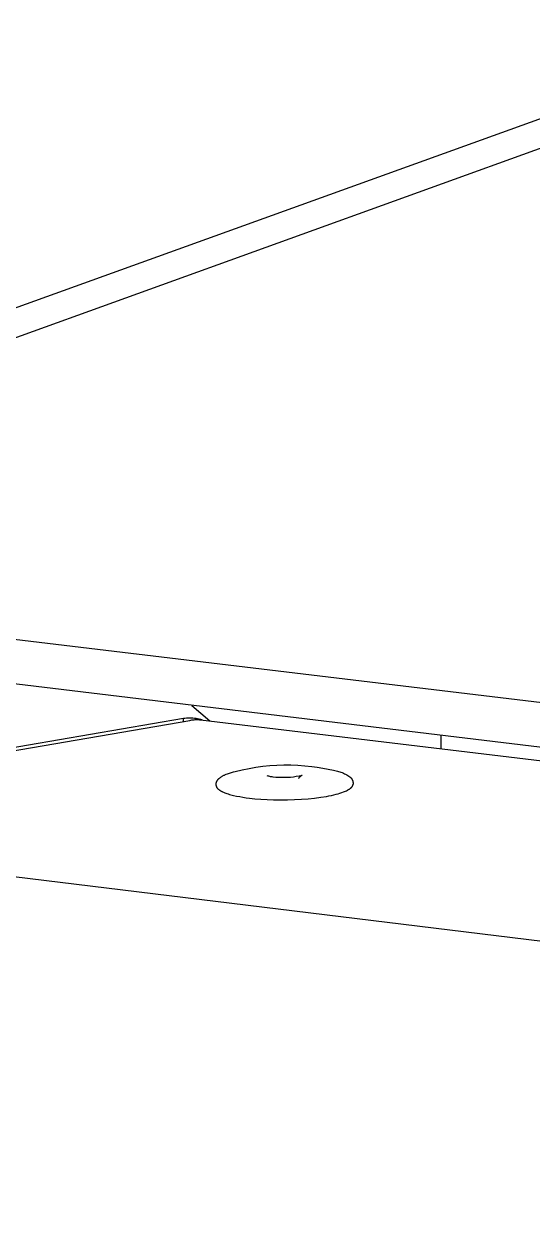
# Model space of a CAD drawing. Header units: millimetres. Extents: x 974 to 5700, y -47 to 3256.
# Drawn here: x 2320.4 to 2355.9, y 1245.8 to 1329.3 of the extents above; entities that cross this region are included whole.
import ezdxf

# ---------------------------------------------------------------- set-up
doc = ezdxf.new("R2010")
doc.units = ezdxf.units.MM
doc.header["$MEASUREMENT"] = 0
doc.layers.add('Domyslna', color=7, linetype='Continuous', true_color=0x000000)
doc.layers.add('Utwórz2D linie widoczne', color=7, linetype='Continuous', true_color=0x000000)

msp = doc.modelspace()

# ---------------------------------------------------------------- linework, layer by layer
at = {"layer": 'Domyslna'}
msp.add_line((2304.251, 1271.533), (2606.339, 1234.642), dxfattribs=at)
at = {"layer": 'Utwórz2D linie widoczne'}
for p, q in [((2466.237, 1362.235), (2296.254, 1300.926)), ((2300.624, 1300.408), (2470.401, 1361.786)), ((2595.207, 1253.191), (2317.864, 1286.457)), ((2595.195, 1249.966), (2317.909, 1283.338)), ((2332.115, 1281.628), (2333.374, 1280.541)), ((2331.533, 1280.704), (2306.199, 1276.34)), ((2306.638, 1276.214), (2331.973, 1280.579)), ((2331.642, 1280.717), (2331.533, 1280.704)), ((2331.535, 1280.503), (2331.533, 1280.704)), ((2331.753, 1280.726), (2331.642, 1280.717)), ((2331.863, 1280.731), (2331.753, 1280.726)), ((2331.973, 1280.733), (2331.863, 1280.731)), ((2332.084, 1280.731), (2331.973, 1280.733)), ((2331.973, 1280.579), (2332.048, 1280.594)), ((2332.048, 1280.594), (2332.123, 1280.607)), ((2332.194, 1280.725), (2332.084, 1280.731)), ((2332.123, 1280.607), (2332.198, 1280.618)), ((2332.304, 1280.716), (2332.194, 1280.725)), ((2332.198, 1280.618), (2332.274, 1280.626)), ((2332.274, 1280.626), (2332.35, 1280.631)), ((2332.414, 1280.703), (2332.304, 1280.716)), ((2332.35, 1280.631), (2332.426, 1280.634)), ((2332.523, 1280.686), (2332.414, 1280.703)), ((2332.426, 1280.634), (2332.503, 1280.634)), ((2332.503, 1280.634), (2332.579, 1280.632)), ((2332.632, 1280.665), (2332.523, 1280.686)), ((2332.579, 1280.632), (2332.655, 1280.626)), ((2332.74, 1280.641), (2332.632, 1280.665)), ((2332.655, 1280.626), (2332.731, 1280.619)), ((2332.731, 1280.619), (2610.763, 1247.123)), ((2332.847, 1280.614), (2332.74, 1280.641)), ((2349.524, 1279.533), (2349.535, 1278.594)), ((2334.615, 1276.846), (2334.75, 1276.894)), ((2334.75, 1276.894), (2334.887, 1276.938)), ((2334.887, 1276.938), (2335.024, 1276.978)), ((2335.024, 1276.978), (2335.163, 1277.015)), ((2335.163, 1277.015), (2335.64, 1277.127)), ((2335.64, 1277.127), (2336.12, 1277.223)), ((2336.12, 1277.223), (2336.603, 1277.303)), ((2336.603, 1277.303), (2337.088, 1277.367)), ((2337.088, 1277.367), (2337.575, 1277.415)), ((2337.575, 1277.415), (2338.064, 1277.446)), ((2338.064, 1277.446), (2338.553, 1277.461)), ((2338.553, 1277.461), (2339.042, 1277.46)), ((2339.042, 1277.46), (2339.532, 1277.442)), ((2339.532, 1277.442), (2340.02, 1277.408)), ((2340.02, 1277.408), (2340.507, 1277.357)), ((2340.507, 1277.357), (2340.891, 1277.305)), ((2340.891, 1277.305), (2341.274, 1277.244)), ((2341.274, 1277.244), (2341.655, 1277.172)), ((2341.655, 1277.172), (2342.034, 1277.09)), ((2342.034, 1277.09), (2342.122, 1277.074)), ((2342.122, 1277.074), (2342.209, 1277.056)), ((2342.209, 1277.056), (2342.296, 1277.035)), ((2342.296, 1277.035), (2342.381, 1277.011)), ((2342.381, 1277.011), (2342.467, 1276.985)), ((2342.467, 1276.985), (2342.551, 1276.955)), ((2342.551, 1276.955), (2342.634, 1276.923)), ((2342.634, 1276.923), (2342.716, 1276.888)), ((2342.716, 1276.888), (2342.797, 1276.851)), ((2333.826, 1276.134), (2333.827, 1276.149)), ((2333.826, 1276.119), (2333.826, 1276.134)), ((2333.828, 1276.016), (2333.826, 1276.119)), ((2333.827, 1276.149), (2333.828, 1276.164)), ((2333.828, 1276.164), (2333.83, 1276.179)), ((2333.83, 1276.179), (2333.832, 1276.193)), ((2333.832, 1276.193), (2333.834, 1276.207)), ((2333.834, 1276.207), (2333.837, 1276.221)), ((2333.837, 1276.221), (2333.841, 1276.236)), ((2333.841, 1276.236), (2333.844, 1276.249)), ((2333.844, 1276.249), (2333.849, 1276.263)), ((2333.849, 1276.263), (2333.853, 1276.277)), ((2333.853, 1276.277), (2333.859, 1276.29)), ((2333.859, 1276.29), (2333.864, 1276.303)), ((2333.864, 1276.303), (2333.87, 1276.316)), ((2333.87, 1276.316), (2333.876, 1276.329)), ((2333.876, 1276.329), (2333.883, 1276.342)), ((2333.883, 1276.342), (2333.89, 1276.355)), ((2333.89, 1276.355), (2333.897, 1276.367)), ((2333.897, 1276.367), (2333.905, 1276.38)), ((2333.905, 1276.38), (2333.913, 1276.392)), ((2333.913, 1276.392), (2333.921, 1276.404)), ((2333.921, 1276.404), (2333.93, 1276.416)), ((2333.93, 1276.416), (2333.939, 1276.427)), ((2333.939, 1276.427), (2333.948, 1276.439)), ((2333.948, 1276.439), (2333.957, 1276.45)), ((2333.957, 1276.45), (2333.967, 1276.461)), ((2333.967, 1276.461), (2333.977, 1276.472)), ((2333.977, 1276.472), (2333.987, 1276.483)), ((2333.987, 1276.483), (2333.997, 1276.494)), ((2333.997, 1276.494), (2334.008, 1276.504)), ((2334.008, 1276.504), (2334.019, 1276.515)), ((2334.019, 1276.515), (2334.03, 1276.525)), ((2334.03, 1276.525), (2334.043, 1276.537)), ((2334.043, 1276.537), (2334.057, 1276.548)), ((2334.057, 1276.548), (2334.085, 1276.571)), ((2334.085, 1276.571), (2334.115, 1276.593)), ((2334.115, 1276.593), (2334.146, 1276.615)), ((2334.146, 1276.615), (2334.178, 1276.636)), ((2334.178, 1276.636), (2334.211, 1276.657)), ((2334.211, 1276.657), (2334.246, 1276.678)), ((2334.246, 1276.678), (2334.282, 1276.698)), ((2334.282, 1276.698), (2334.319, 1276.717)), ((2334.319, 1276.717), (2334.357, 1276.737)), ((2334.357, 1276.737), (2334.397, 1276.756)), ((2334.397, 1276.756), (2334.438, 1276.774)), ((2334.438, 1276.774), (2334.524, 1276.811)), ((2334.524, 1276.811), (2334.615, 1276.846)), ((2337.366, 1276.723), (2337.424, 1276.705)), ((2337.424, 1276.705), (2337.483, 1276.69)), ((2337.483, 1276.69), (2337.543, 1276.676)), ((2337.543, 1276.676), (2337.602, 1276.664)), ((2337.602, 1276.664), (2337.662, 1276.654)), ((2337.662, 1276.654), (2337.723, 1276.646)), ((2337.723, 1276.646), (2337.783, 1276.64)), ((2337.783, 1276.64), (2337.988, 1276.618)), ((2337.988, 1276.618), (2338.194, 1276.604)), ((2338.194, 1276.604), (2338.4, 1276.597)), ((2338.4, 1276.597), (2338.606, 1276.597)), ((2338.606, 1276.597), (2338.813, 1276.604)), ((2338.813, 1276.604), (2339.018, 1276.619)), ((2339.018, 1276.619), (2339.223, 1276.64)), ((2339.223, 1276.64), (2339.428, 1276.668)), ((2339.428, 1276.668), (2339.631, 1276.704)), ((2339.6, 1276.538), (2339.587, 1276.52)), ((2339.613, 1276.557), (2339.6, 1276.538)), ((2339.627, 1276.574), (2339.613, 1276.557)), ((2339.641, 1276.592), (2339.627, 1276.574)), ((2339.631, 1276.704), (2339.833, 1276.746)), ((2339.656, 1276.609), (2339.641, 1276.592)), ((2339.672, 1276.625), (2339.656, 1276.609)), ((2339.688, 1276.641), (2339.672, 1276.625)), ((2339.704, 1276.656), (2339.688, 1276.641)), ((2339.721, 1276.671), (2339.704, 1276.656)), ((2339.739, 1276.685), (2339.721, 1276.671)), ((2339.757, 1276.698), (2339.739, 1276.685)), ((2339.775, 1276.711), (2339.757, 1276.698)), ((2339.794, 1276.723), (2339.775, 1276.711)), ((2339.813, 1276.735), (2339.794, 1276.723)), ((2339.833, 1276.746), (2339.813, 1276.735)), ((2342.797, 1276.851), (2342.876, 1276.81)), ((2342.876, 1276.81), (2342.954, 1276.768)), ((2342.954, 1276.768), (2343.031, 1276.722)), ((2343.031, 1276.722), (2343.106, 1276.675)), ((2343.106, 1276.675), (2343.18, 1276.624)), ((2343.18, 1276.624), (2343.195, 1276.613)), ((2343.195, 1276.613), (2343.209, 1276.601)), ((2343.209, 1276.601), (2343.223, 1276.588)), ((2343.223, 1276.588), (2343.236, 1276.575)), ((2343.236, 1276.575), (2343.249, 1276.561)), ((2343.249, 1276.561), (2343.262, 1276.548)), ((2343.262, 1276.548), (2343.274, 1276.533)), ((2343.274, 1276.533), (2343.285, 1276.518)), ((2343.285, 1276.518), (2343.296, 1276.503)), ((2343.296, 1276.503), (2343.306, 1276.488)), ((2343.306, 1276.488), (2343.316, 1276.472)), ((2343.316, 1276.472), (2343.326, 1276.456)), ((2343.326, 1276.456), (2343.335, 1276.439)), ((2343.335, 1276.439), (2343.343, 1276.422)), ((2343.343, 1276.422), (2343.35, 1276.405)), ((2343.35, 1276.405), (2343.357, 1276.388)), ((2343.357, 1276.388), (2343.364, 1276.371)), ((2343.364, 1276.371), (2343.37, 1276.353)), ((2343.37, 1276.353), (2343.375, 1276.335)), ((2343.375, 1276.335), (2343.38, 1276.317)), ((2343.38, 1276.317), (2343.384, 1276.298)), ((2343.382, 1276.041), (2343.383, 1276.046)), ((2343.383, 1276.046), (2343.385, 1276.05)), ((2343.384, 1276.298), (2343.387, 1276.28)), ((2343.385, 1276.05), (2343.386, 1276.055)), ((2343.386, 1276.055), (2343.387, 1276.06)), ((2343.387, 1276.28), (2343.39, 1276.262)), ((2343.387, 1276.06), (2343.388, 1276.064)), ((2343.388, 1276.064), (2343.389, 1276.069)), ((2343.389, 1276.069), (2343.39, 1276.074)), ((2343.39, 1276.262), (2343.392, 1276.243)), ((2343.39, 1276.074), (2343.391, 1276.078)), ((2343.391, 1276.078), (2343.392, 1276.083)), ((2343.392, 1276.243), (2343.393, 1276.224)), ((2343.392, 1276.083), (2343.393, 1276.088)), ((2343.393, 1276.224), (2343.395, 1276.121)), ((2343.393, 1276.092), (2343.394, 1276.097)), ((2343.393, 1276.088), (2343.393, 1276.092)), ((2343.394, 1276.111), (2343.395, 1276.116)), ((2343.394, 1276.107), (2343.394, 1276.111)), ((2343.394, 1276.102), (2343.394, 1276.107)), ((2343.394, 1276.097), (2343.394, 1276.102)), ((2343.395, 1276.116), (2343.395, 1276.121)), ((2333.828, 1276.016), (2333.828, 1276.012)), ((2333.828, 1276.012), (2333.828, 1276.007)), ((2333.828, 1276.007), (2333.828, 1276.003)), ((2333.828, 1276.003), (2333.829, 1275.999)), ((2333.829, 1275.999), (2333.829, 1275.994)), ((2333.829, 1275.994), (2333.83, 1275.99)), ((2333.83, 1275.99), (2333.83, 1275.985)), ((2333.83, 1275.985), (2333.831, 1275.981)), ((2333.831, 1275.981), (2333.832, 1275.977)), ((2333.832, 1275.977), (2333.832, 1275.972)), ((2333.832, 1275.972), (2333.833, 1275.968)), ((2333.833, 1275.968), (2333.834, 1275.964)), ((2333.834, 1275.964), (2333.835, 1275.959)), ((2333.835, 1275.959), (2333.837, 1275.955)), ((2333.837, 1275.955), (2333.838, 1275.951)), ((2333.838, 1275.951), (2333.839, 1275.946)), ((2333.839, 1275.946), (2333.842, 1275.938)), ((2333.842, 1275.938), (2333.845, 1275.929)), ((2333.845, 1275.929), (2333.849, 1275.92)), ((2333.849, 1275.92), (2333.853, 1275.912)), ((2333.853, 1275.912), (2333.857, 1275.903)), ((2333.857, 1275.903), (2333.862, 1275.894)), ((2333.862, 1275.894), (2333.867, 1275.886)), ((2333.867, 1275.886), (2333.872, 1275.877)), ((2333.872, 1275.877), (2333.877, 1275.869)), ((2333.877, 1275.869), (2333.883, 1275.86)), ((2333.883, 1275.86), (2333.89, 1275.851)), ((2333.89, 1275.851), (2333.896, 1275.843)), ((2333.896, 1275.843), (2333.903, 1275.834)), ((2333.903, 1275.834), (2333.91, 1275.826)), ((2333.91, 1275.826), (2333.918, 1275.817)), ((2333.918, 1275.817), (2333.926, 1275.809)), ((2333.926, 1275.809), (2333.934, 1275.8)), ((2333.934, 1275.8), (2333.942, 1275.792)), ((2333.942, 1275.792), (2333.951, 1275.783)), ((2333.951, 1275.783), (2333.961, 1275.775)), ((2333.961, 1275.775), (2333.97, 1275.766)), ((2333.97, 1275.766), (2333.98, 1275.758)), ((2333.98, 1275.758), (2334.001, 1275.741)), ((2334.001, 1275.741), (2334.023, 1275.724)), ((2334.023, 1275.724), (2334.046, 1275.708)), ((2334.046, 1275.708), (2334.07, 1275.691)), ((2334.07, 1275.691), (2334.096, 1275.675)), ((2334.096, 1275.675), (2334.123, 1275.659)), ((2334.123, 1275.659), (2334.152, 1275.643)), ((2334.152, 1275.643), (2334.181, 1275.627)), ((2334.181, 1275.627), (2334.212, 1275.611)), ((2334.212, 1275.611), (2334.244, 1275.595)), ((2334.244, 1275.595), (2334.277, 1275.58)), ((2334.277, 1275.58), (2334.346, 1275.549)), ((2334.346, 1275.549), (2334.42, 1275.519)), ((2334.42, 1275.519), (2334.498, 1275.49)), ((2334.498, 1275.49), (2334.58, 1275.462)), ((2334.58, 1275.462), (2334.666, 1275.434)), ((2334.666, 1275.434), (2334.756, 1275.407)), ((2334.756, 1275.407), (2334.849, 1275.381)), ((2334.849, 1275.381), (2335.044, 1275.332)), ((2335.044, 1275.332), (2335.251, 1275.287)), ((2335.251, 1275.287), (2335.467, 1275.245)), ((2335.467, 1275.245), (2335.69, 1275.207)), ((2341.132, 1275.202), (2341.526, 1275.266)), ((2341.526, 1275.266), (2341.71, 1275.301)), ((2341.71, 1275.301), (2341.884, 1275.337)), ((2341.884, 1275.337), (2342.049, 1275.374)), ((2342.049, 1275.374), (2342.203, 1275.412)), ((2342.203, 1275.412), (2342.347, 1275.451)), ((2342.347, 1275.451), (2342.481, 1275.491)), ((2342.481, 1275.491), (2342.605, 1275.532)), ((2342.605, 1275.532), (2342.718, 1275.573)), ((2342.718, 1275.573), (2342.793, 1275.602)), ((2342.793, 1275.602), (2342.864, 1275.632)), ((2342.864, 1275.632), (2342.932, 1275.663)), ((2342.932, 1275.663), (2342.997, 1275.695)), ((2342.997, 1275.695), (2343.027, 1275.711)), ((2343.027, 1275.711), (2343.057, 1275.727)), ((2343.057, 1275.727), (2343.086, 1275.743)), ((2343.086, 1275.743), (2343.113, 1275.76)), ((2343.113, 1275.76), (2343.139, 1275.777)), ((2343.139, 1275.777), (2343.165, 1275.794)), ((2343.165, 1275.794), (2343.189, 1275.811)), ((2343.189, 1275.811), (2343.212, 1275.828)), ((2343.212, 1275.828), (2343.233, 1275.846)), ((2343.233, 1275.846), (2343.254, 1275.863)), ((2343.254, 1275.863), (2343.263, 1275.872)), ((2343.263, 1275.872), (2343.273, 1275.881)), ((2343.273, 1275.881), (2343.282, 1275.89)), ((2343.282, 1275.89), (2343.291, 1275.899)), ((2343.291, 1275.899), (2343.299, 1275.908)), ((2343.299, 1275.908), (2343.307, 1275.917)), ((2343.307, 1275.917), (2343.315, 1275.926)), ((2343.315, 1275.926), (2343.322, 1275.935)), ((2343.322, 1275.935), (2343.329, 1275.944)), ((2343.329, 1275.944), (2343.336, 1275.953)), ((2343.336, 1275.953), (2343.342, 1275.962)), ((2343.342, 1275.962), (2343.348, 1275.972)), ((2343.348, 1275.972), (2343.354, 1275.981)), ((2343.354, 1275.981), (2343.359, 1275.99)), ((2343.359, 1275.99), (2343.364, 1275.999)), ((2343.364, 1275.999), (2343.369, 1276.008)), ((2343.369, 1276.008), (2343.373, 1276.018)), ((2343.373, 1276.018), (2343.377, 1276.027)), ((2343.377, 1276.027), (2343.378, 1276.032)), ((2343.378, 1276.032), (2343.38, 1276.036)), ((2343.38, 1276.036), (2343.382, 1276.041)), ((2335.69, 1275.207), (2335.919, 1275.173)), ((2335.919, 1275.173), (2336.153, 1275.142)), ((2336.153, 1275.142), (2336.532, 1275.101)), ((2336.532, 1275.101), (2336.941, 1275.067)), ((2336.941, 1275.067), (2337.378, 1275.041)), ((2337.378, 1275.041), (2337.838, 1275.024)), ((2337.838, 1275.024), (2338.315, 1275.018)), ((2338.315, 1275.018), (2338.802, 1275.021)), ((2338.802, 1275.021), (2339.292, 1275.036)), ((2339.292, 1275.036), (2339.778, 1275.062)), ((2339.778, 1275.062), (2340.252, 1275.099)), ((2340.252, 1275.099), (2340.705, 1275.146)), ((2340.705, 1275.146), (2341.132, 1275.202))]:
    msp.add_line(p, q, dxfattribs=at)

doc.saveas('drawing.dxf')
